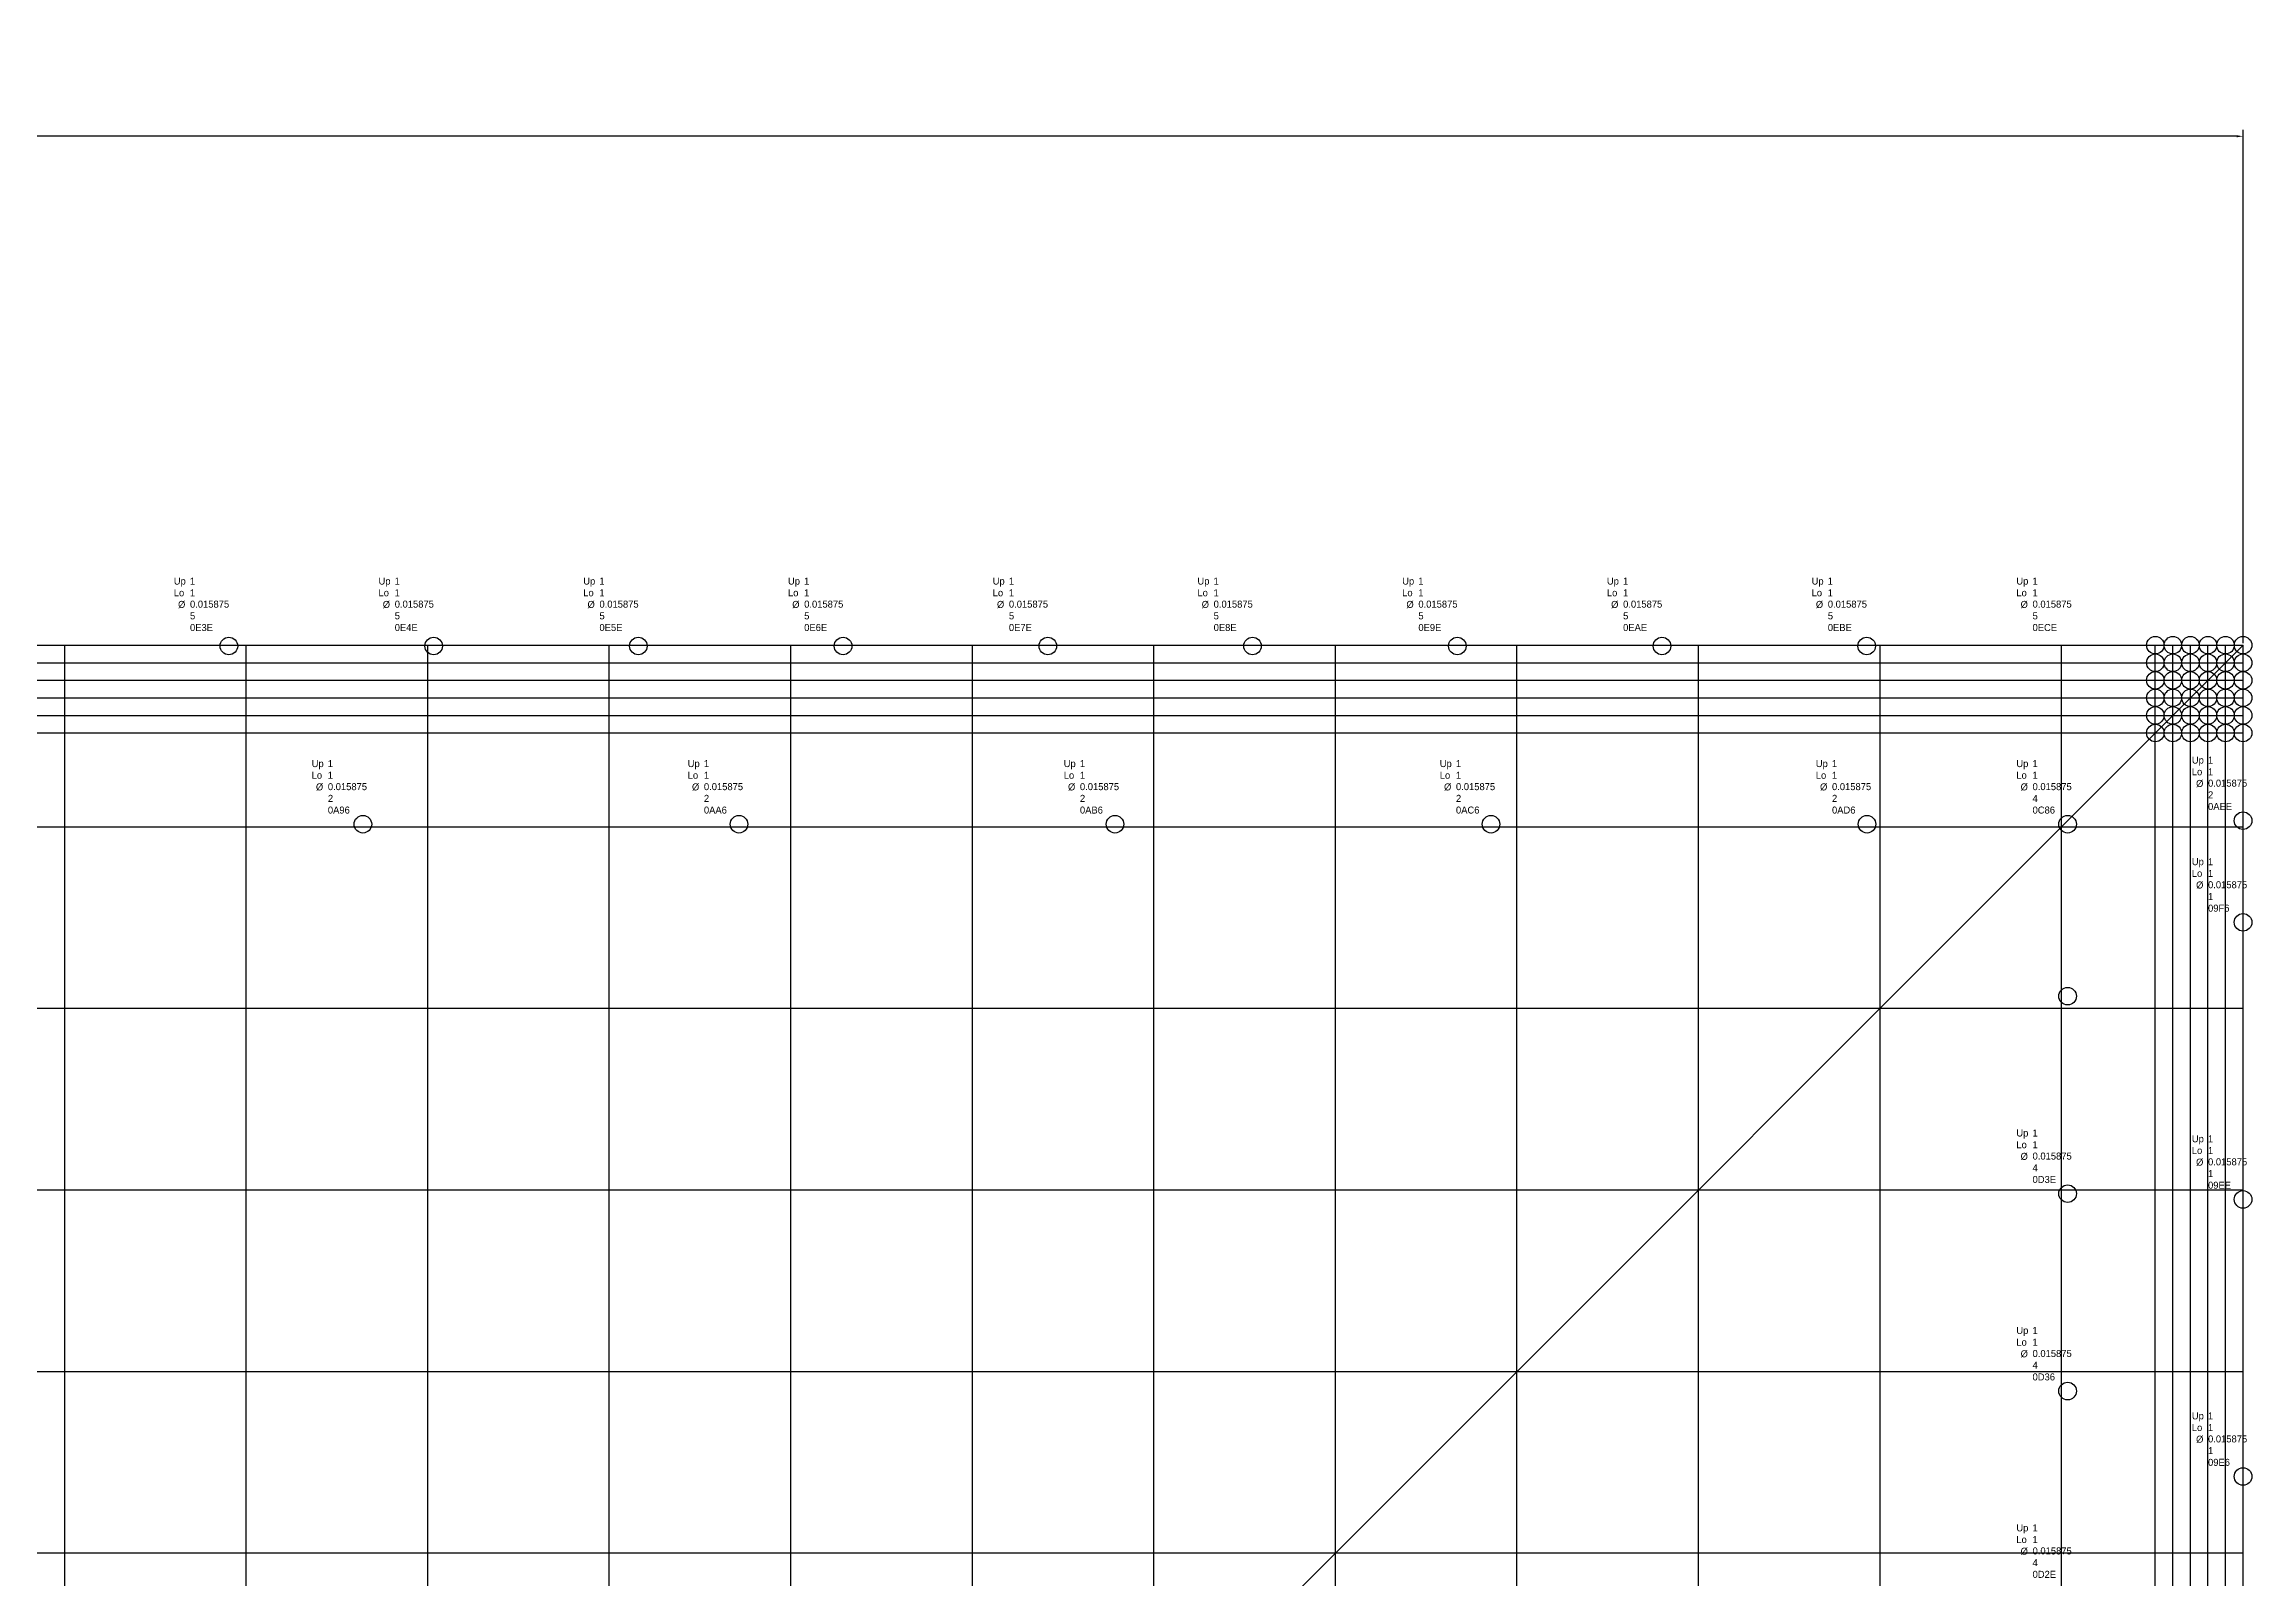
# Model space of a CAD drawing. Extents: x -24 to 199, y -12 to 167.
# Drawn here: x 87.3 to 150.2, y 123.4 to 167.1 of the extents above; entities that cross this region are included whole.
import ezdxf

# ---------------------------------------------------------------- set-up
doc = ezdxf.new("R2010")
doc.units = 0
doc.header["$MEASUREMENT"] = 0
doc.layers.get('0').update_dxf_attribs({"linetype": 'CONTINUOUS'})
doc.layers.get('Defpoints').update_dxf_attribs({"linetype": 'CONTINUOUS'})
doc.layers.add('PRIMARY', color=1, linetype='CONTINUOUS')
doc.layers.add('PRIMARYDATA', color=1, linetype='CONTINUOUS')
doc.dimstyles.get("Standard").update_dxf_attribs({"dimtxt": 0.18, "dimasz": 0.18, "dimexe": 0.18, "dimexo": 0.0625, "dimgap": 0.09, "dimtad": 0, "dimtih": 1, "dimtoh": 1, "dimdec": 4, "dimzin": 0, "dimdsep": 46, "dimtxsty": 'Standard', "dimcen": 0.09, "dimadec": 0, "dimazin": 0, "dimtfac": 1, "dimtdec": 4, "dimtofl": 0, "dimtmove": 0, "dimatfit": 3, "dimfxl": 1, "dimtolj": 1, "dimtzin": 0, "dimarcsym": 0})

# ---------------------------------------------------------------- blocks, each defined once
blk = doc.blocks.new('CY_ROD')
for s, p in [('Up', (-0.46, 1.328)), ('Lo', (-0.46, 0.995)), ('%%c', (-0.339, 0.663))]:
    blk.add_text(s, height=0.2).set_placement(p)
at = {"layer": 'PRIMARYDATA', "linetype": 'Continuous'}
for tag, p in [('@UPPER', (-0.001, 1.327)), ('@LOWER', (-0.001, 0.994)), ('@DIAM', (0.002, 0.671)), ('@GROUP', (0.002, 0.337)), ('@HANDLE', (0.002, 0.004))]:
    blk.add_attdef(tag, p, '', height=0.2, dxfattribs=at)
blk = doc.blocks.new('*D5')
at = {"layer": 'Defpoints', "color": 0, "linetype": 'Continuous', "transparency": 16777216}
for p in [(150, 164.5), (0, 150), (150, 150)]:
    blk.add_point(p, dxfattribs=at)
at = {"layer": 'PRIMARY', "color": 170, "linetype": 'Continuous', "transparency": 16777216}
for p, q in [((0, 150.062), (0, 164.68)), ((150, 150.062), (150, 164.68))]:
    blk.add_line(p, q, dxfattribs=at)
at = {"layer": 'PRIMARY', "color": 0, "linetype": 'Continuous', "lineweight": -2, "transparency": 16777216}
for p, q in [((0.18, 164.5), (63.243, 164.5)), ((149.82, 164.5), (86.757, 164.5))]:
    blk.add_line(p, q, dxfattribs=at)
at = {"layer": 'PRIMARY', "color": 0, "linetype": 'Continuous', "transparency": 16777216}
for points in [[(0.18, 164.53), (0.18, 164.47), (0, 164.5)], [(149.82, 164.53), (149.82, 164.47), (150, 164.5)]]:
    blk.add_solid(points, dxfattribs=at)
at = {"layer": 'PRIMARY', "color": 0, "linetype": 'Continuous', "transparency": 16777216, "insert": (75, 164.5), "char_height": 4, "attachment_point": 5}
blk.add_mtext('\\A1;150.0000', dxfattribs=at)

msp = doc.modelspace()

# ---------------------------------------------------------------- linework, layer by layer
at = {"layer": 'PRIMARY'}
for p, q in [((0, 0, -0.5), (150, 150, -0.5)), ((0, 150, -0.5), (150, 150, -0.5)), ((87.93103, 0, -0.5), (87.93103, 150, -0.5)), ((93.10345, 0, -0.5), (93.10345, 150, -0.5)), ((98.27586, 0, -0.5), (98.27586, 150, -0.5)), ((103.44828, 0, -0.5), (103.44828, 150, -0.5)), ((108.62069, 0, -0.5), (108.62069, 150, -0.5)), ((113.7931, 0, -0.5), (113.7931, 150, -0.5)), ((118.96552, 0, -0.5), (118.96552, 150, -0.5)), ((124.13793, 0, -0.5), (124.13793, 150, -0.5)), ((129.31034, 0, -0.5), (129.31034, 150, -0.5)), ((134.48276, 0, -0.5), (134.48276, 150, -0.5)), ((139.65517, 0, -0.5), (139.65517, 150, -0.5)), ((144.82759, 0, -0.5), (144.82759, 150, -0.5)), ((147.5, 0, -0.5), (147.5, 150, -0.5)), ((148, 0, -0.5), (148, 150, -0.5)), ((148.5, 0, -0.5), (148.5, 150, -0.5)), ((149, 0, -0.5), (149, 150, -0.5)), ((149.5, 0, -0.5), (149.5, 150, -0.5)), ((150, 0, -0.5), (150, 150, -0.5)), ((0, 149.5, -0.5), (150, 149.5, -0.5)), ((0, 149, -0.5), (150, 149, -0.5)), ((0, 148.5, -0.5), (150, 148.5, -0.5)), ((0, 148, -0.5), (150, 148, -0.5)), ((0, 147.5, -0.5), (150, 147.5, -0.5)), ((0, 144.82759, -0.5), (150, 144.82759, -0.5)), ((0, 139.65517, -0.5), (150, 139.65517, -0.5)), ((0, 134.48276, -0.5), (150, 134.48276, -0.5)), ((0, 129.31034, -0.5), (150, 129.31034, -0.5)), ((0, 124.13793, -0.5), (150, 124.13793, -0.5))]:
    msp.add_line(p, q, dxfattribs=at)
for centre in [(92.61011, 149.97678, -1), (98.44344, 149.97678, -1), (104.27678, 149.97678, -1), (110.11011, 149.97678, -1), (115.94344, 149.97678, -1), (121.77678, 149.97678, -1), (127.61011, 149.97678, -1), (133.44344, 149.97678, -1), (139.27678, 149.97678, -1), (96.42857, 144.9, -0.5), (107.14286, 144.9, -0.5), (117.85714, 144.9, -0.5), (128.57143, 144.9, -0.5), (139.28571, 144.9, -0.5), (145, 144.9, -0.5), (150, 145, -0.5), (150, 142.10526, -0.5), (145, 140, -0.5), (145, 134.375, -0.5), (150, 134.21053, -0.5), (145, 128.75, -0.5), (150, 126.31579, -0.5)]:
    msp.add_circle(centre, 0.25, dxfattribs=at)
at = {"layer": 'PRIMARY', "color": 2}
for centre in [(92.61011, 149.97678, -1), (98.44344, 149.97678, -1), (104.27678, 149.97678, -1), (110.11011, 149.97678, -1), (115.94344, 149.97678, -1), (121.77678, 149.97678, -1), (127.61011, 149.97678, -1), (133.44344, 149.97678, -1), (139.27678, 149.97678, -1), (147.5, 150, -0.5), (147.5, 149.5, -0.5), (148, 150, -0.5), (148, 149.5, -0.5), (148.5, 150, -0.5), (148.5, 149.5, -0.5), (149, 150, -0.5), (149, 149.5, -0.5), (149.5, 150, -0.5), (149.5, 149.5, -0.5), (150, 150, -0.5), (150, 149.5, -0.5), (147.5, 149, -0.5), (148, 149, -0.5), (148.5, 149, -0.5), (149, 149, -0.5), (149.5, 149, -0.5), (150, 149, -0.5), (147.5, 148.5, -0.5), (148, 148.5, -0.5), (148.5, 148.5, -0.5), (149, 148.5, -0.5), (149.5, 148.5, -0.5), (150, 148.5, -0.5), (147.5, 148, -0.5), (148, 148, -0.5), (148.5, 148, -0.5), (149, 148, -0.5), (149.5, 148, -0.5), (150, 148, -0.5), (147.5, 147.5, -0.5), (148, 147.5, -0.5), (148.5, 147.5, -0.5), (149, 147.5, -0.5), (149.5, 147.5, -0.5), (150, 147.5, -0.5), (96.42857, 144.9, -0.5), (107.14286, 144.9, -0.5), (117.85714, 144.9, -0.5), (128.57143, 144.9, -0.5), (139.28571, 144.9, -0.5), (145, 144.9, -0.5), (150, 145, -0.5), (150, 142.10526, -0.5), (145, 140, -0.5), (145, 134.375, -0.5), (150, 134.21053, -0.5), (145, 128.75, -0.5), (150, 126.31579, -0.5)]:
    msp.add_circle(centre, 0.25, dxfattribs=at)

# ---------------------------------------------------------------- block references
at = {"layer": 'PRIMARYDATA'}
for p, values in [((91.5, 150.4), {'@UPPER': '1', '@LOWER': '1', '@DIAM': '0.015875', '@GROUP': '5', '@HANDLE': '0E3E'}), ((97.33333, 150.4), {'@UPPER': '1', '@LOWER': '1', '@DIAM': '0.015875', '@GROUP': '5', '@HANDLE': '0E4E'}), ((103.16667, 150.4), {'@UPPER': '1', '@LOWER': '1', '@DIAM': '0.015875', '@GROUP': '5', '@HANDLE': '0E5E'}), ((109, 150.4), {'@UPPER': '1', '@LOWER': '1', '@DIAM': '0.015875', '@GROUP': '5', '@HANDLE': '0E6E'}), ((114.83333, 150.4), {'@UPPER': '1', '@LOWER': '1', '@DIAM': '0.015875', '@GROUP': '5', '@HANDLE': '0E7E'}), ((120.66667, 150.4), {'@UPPER': '1', '@LOWER': '1', '@DIAM': '0.015875', '@GROUP': '5', '@HANDLE': '0E8E'}), ((126.5, 150.4), {'@UPPER': '1', '@LOWER': '1', '@DIAM': '0.015875', '@GROUP': '5', '@HANDLE': '0E9E'}), ((132.33333, 150.4), {'@UPPER': '1', '@LOWER': '1', '@DIAM': '0.015875', '@GROUP': '5', '@HANDLE': '0EAE'}), ((138.16667, 150.4), {'@UPPER': '1', '@LOWER': '1', '@DIAM': '0.015875', '@GROUP': '5', '@HANDLE': '0EBE'}), ((144, 150.4), {'@UPPER': '1', '@LOWER': '1', '@DIAM': '0.015875', '@GROUP': '5', '@HANDLE': '0ECE'}), ((95.42857, 145.2), {'@UPPER': '1', '@LOWER': '1', '@DIAM': '0.015875', '@GROUP': '2', '@HANDLE': '0A96'}), ((106.14286, 145.2), {'@UPPER': '1', '@LOWER': '1', '@DIAM': '0.015875', '@GROUP': '2', '@HANDLE': '0AA6'}), ((116.85714, 145.2), {'@UPPER': '1', '@LOWER': '1', '@DIAM': '0.015875', '@GROUP': '2', '@HANDLE': '0AB6'}), ((127.57143, 145.2), {'@UPPER': '1', '@LOWER': '1', '@DIAM': '0.015875', '@GROUP': '2', '@HANDLE': '0AC6'}), ((138.28571, 145.2), {'@UPPER': '1', '@LOWER': '1', '@DIAM': '0.015875', '@GROUP': '2', '@HANDLE': '0AD6'}), ((144, 145.2), {'@UPPER': '1', '@LOWER': '1', '@DIAM': '0.015875', '@GROUP': '4', '@HANDLE': '0C86'}), ((149, 145.3), {'@UPPER': '1', '@LOWER': '1', '@DIAM': '0.015875', '@GROUP': '2', '@HANDLE': '0AEE'}), ((149, 142.40526), {'@UPPER': '1', '@LOWER': '1', '@DIAM': '0.015875', '@GROUP': '1', '@HANDLE': '09F6'}), ((144, 134.675), {'@UPPER': '1', '@LOWER': '1', '@DIAM': '0.015875', '@GROUP': '4', '@HANDLE': '0D3E'}), ((149, 134.51053), {'@UPPER': '1', '@LOWER': '1', '@DIAM': '0.015875', '@GROUP': '1', '@HANDLE': '09EE'}), ((144, 129.05), {'@UPPER': '1', '@LOWER': '1', '@DIAM': '0.015875', '@GROUP': '4', '@HANDLE': '0D36'}), ((149, 126.61579), {'@UPPER': '1', '@LOWER': '1', '@DIAM': '0.015875', '@GROUP': '1', '@HANDLE': '09E6'}), ((144, 123.425), {'@UPPER': '1', '@LOWER': '1', '@DIAM': '0.015875', '@GROUP': '4', '@HANDLE': '0D2E'})]:
    msp.add_blockref('CY_ROD', p, dxfattribs=at).add_auto_attribs(values)

# ---------------------------------------------------------------- dimensions: what is measured, and where the dimension line sits
at = {"layer": 'PRIMARY', "color": 170, "linetype": 'Continuous'}
dim = msp.add_linear_dim(base=(150, 164.5, -0.5), p1=(0, 150, -0.5), p2=(150, 150, -0.5), dimstyle='Standard', override={"dimtxt": 4, "dimclre": 170, "dimtdec": 0, "dimatfit": 1, "dimlwe": 65535}, dxfattribs=at)
dim.commit()
dim.dimension.update_dxf_attribs({"geometry": '*D5', "text_midpoint": (75, 164.5, -0.5)})

doc.saveas('drawing.dxf')
